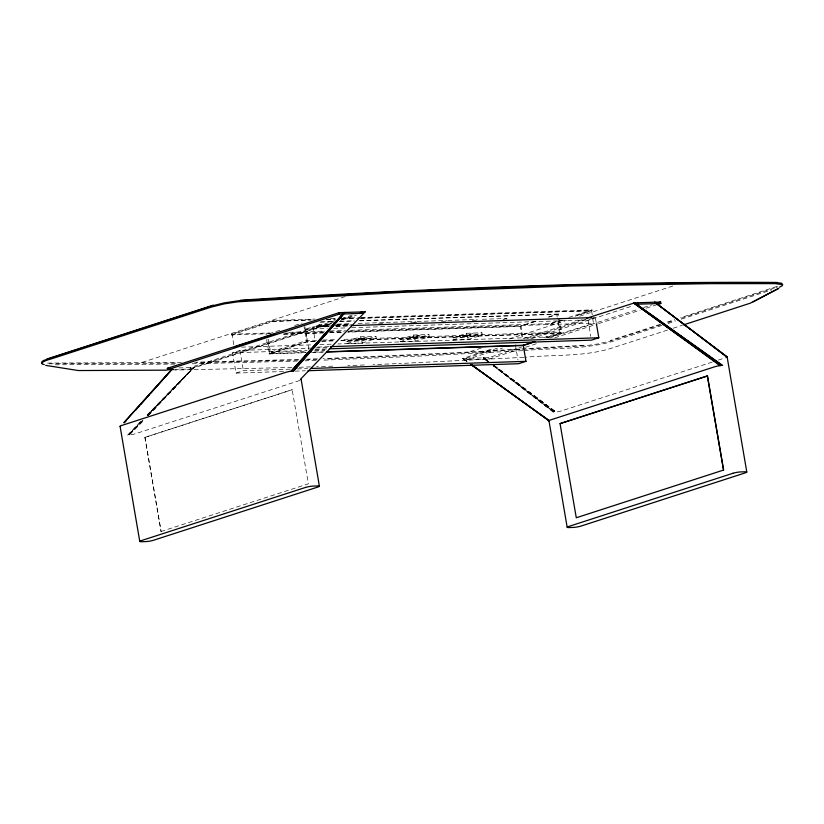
<?xml version="1.0" encoding="UTF-8"?>
<svg xmlns="http://www.w3.org/2000/svg" width="824" height="824" viewBox="0 0 824 824"><rect width="100%" height="100%" fill="white"/><g stroke="black" fill="none" stroke-linecap="round" stroke-linejoin="round"><path stroke-width="0.62" stroke-dasharray="4.12 3.09" d="M233.82 344.751L232.121 334.843L232.893 334.41M360.943 318.177L591.55 310.7L575.306 316.138M592.817 318.136L593.342 323.358L550.154 336.913L337.819 343.969M462.717 358.492L466.848 361.468L462.717 358.492L493.895 348.264M129.419 434.938L144.138 420.044M148.526 415.409L194.124 367.277L334.019 322.071M147.949 415.492L194.124 367.277L148.032 415.471M142.964 420.188L128.75 435.01L143.016 420.178M148.299 414.637L193.836 367.349L147.475 415.543M127.576 435.082L140.904 421.373M147.115 414.977L193.609 367.411L147.599 414.946L193.434 367.442L178.149 367.957M776.878 286.464L680.655 317.714M776.177 287.411L777.856 286.814M345.081 296.64L140.43 362.931M270.066 333.658L231.606 334.925L231.482 334.214L274.042 320.433L315.056 319.073M231.606 334.925L274.165 321.144L311.338 319.918M265.812 334.853L266.626 334.585M269.077 333.802L280.067 330.239M294.734 325.49L302.068 323.111M283.559 371.511L236.025 373.087L232.564 352.827L239.928 350.447L310.576 348.109M308.856 349.5L305.395 329.25L312.76 326.86L329.456 326.304M328.426 326.685L316.88 327.066L316.632 325.635L319.578 324.677L331.124 324.296M335.306 320.588L190.272 367.556L190.519 368.987L175.213 369.492M341.404 318.61L352.373 315.056M316.88 327.066L319.825 326.108L330.084 325.768M341.321 319.702L354.711 315.365M190.519 368.987L331.897 323.204M340.425 320.433L356.267 315.304M266.626 339.622L269.067 353.918L307.373 341.517L315.077 341.26M236.025 373.087L243.389 370.707L290.923 369.131M346.667 341.352L360.737 336.8L375.929 336.295L376.3 338.437L362.22 343L347.028 343.505L346.667 341.352L361.849 340.858L375.929 336.295M356.483 339.437L360.51 338.489M356.504 339.56L360.531 338.613M363.044 338.056L367.236 337.109M347.028 343.505L361.108 338.942L376.3 338.437M360.727 339.292L364.744 338.355M360.747 339.416L364.764 338.468M399.65 339.601L413.72 335.038L428.913 334.544L429.283 336.686L415.203 341.239L400.011 341.744L399.65 339.601L414.843 339.097L428.913 334.544M409.487 337.799L413.514 336.862L412.257 336.779M410.723 337.758L413.493 336.738M416.007 336.182L420.23 335.347M416.027 336.295L418.788 335.275M400.011 341.744L414.091 337.191L429.283 336.686M413.73 337.655L417.747 336.717L416.491 336.635M414.966 337.613L417.727 336.594M299.72 380.513L135.404 433.733A5.614 0.793 -9.7 0 1 130.11 434.856M503.845 319.434L506.791 318.476L506.914 319.197L503.073 319.321M144.87 437.389L292.304 389.68L144.87 437.389L161.092 531.521L145.003 437.389M452.634 337.84L466.714 333.287L481.896 332.783L482.267 334.925L468.187 339.488L453.004 339.993L452.634 337.84L467.826 337.346L481.896 332.783M462.46 335.924L466.477 334.987M462.48 336.048L466.497 335.1M469.011 334.544C481 331.65 464.396 335.492 470.432 334.493M453.004 339.993L467.074 335.43L482.267 334.925M466.693 335.78L470.71 334.843M466.714 335.904L470.731 334.966M534.735 321.442L520.068 326.191L522.313 339.303M548.176 317.086L556.736 314.315L557.137 316.704M535.621 321.412L520.14 326.428L348.016 332.134M549.062 317.055L558.435 314.026L561.69 333.092L547.435 337.706M350.705 330.259L549.392 323.678L560.33 320.134M568.848 317.384L591.941 309.896L592.065 310.617L575.049 316.128M561.669 320.454L549.515 324.399L549.392 323.678M562.215 320.382L547.424 324.563M481.113 348.089L468.846 352.033M509.047 339.024L566.387 320.474M579.694 316.148L674.804 285.362M523.106 338.798L582.743 319.485M497.48 348.161L465.787 358.419L466.034 359.851L488.993 359.089L524.342 347.646M526.732 338.685L586.451 319.352M351.642 327.715L587.976 319.877L595.34 317.498L596.421 323.822M466.034 359.851L502.599 348.016M530.635 338.932L633.007 305.786M543.562 337.706L560.67 332.165L342.31 339.395M546.549 337.737L559.99 333.38L557.343 317.889M462.748 358.522L488.756 357.668L521.654 347.007M549.69 337.933L638.662 309.113M643.534 307.537L652.062 304.777M525.558 347.254L538.968 342.908M554.809 337.778L597.462 323.966M598.688 323.575L640.124 310.154M646.212 308.176L655.966 305.024M660.199 324.337L610.347 340.394M667.419 321.999L674.64 319.661M660.663 324.841L610.594 340.971L597.534 343.999L585.926 345.658L448.586 353.733L324.821 359.151M667.914 322.493L675.165 320.145M681.211 318.188L774.261 288.05M662.033 325.408L614.91 340.662C585.524 349.984 554.171 347.677 523.848 350.581M668.079 323.451L675.33 321.103M681.376 319.146L772.006 289.791M667.491 330.074L610.594 348.501C582.898 356.947 553.409 354.495 524.909 357.297M673.187 328.23L682.293 325.274M160.958 531.521L308.392 483.822L292.159 389.69M712.255 362.066L561.329 410.939A5.614 0.793 -9.7 0 1 556.046 412.062L493.607 365.413M718.343 360.088L725.645 357.729M272.167 321.69L310.895 319.836M483.781 357.678L487.87 360.799C481.237 355.391 481.999 357.997 488.004 361.746M583.361 345.297L455.744 352.754L322.957 358.605M522.643 350.653L420.704 356.071L322.751 360.191M523.786 357.358L398.703 363.569M396.138 363.683L373.128 364.63M364.249 364.981L347.831 365.599M317.394 358.801L307.414 359.151M305.91 359.82L317.013 359.439M316.066 360.428L304.973 360.819M332.783 366.144L316.581 366.701M330.445 318.569L335.564 318.394M343.258 318.136L359.923 317.59M361.211 317.549L591.941 309.896M326.294 319.321L335.275 319.032M341.692 318.816L355.813 318.342M326.716 319.403L335.687 319.104M342.104 318.898L358.759 318.342M360.047 318.301L592.065 310.617M320.804 321.896L333.648 321.473M340.075 321.257L354.207 320.793M359.336 320.618L558.435 314.026M319.99 322.163L334.122 321.7M339.251 321.525L354.67 321.01M359.81 320.845L557.611 314.294L558.023 316.673M337.531 324.089L351.642 323.616M358.049 323.41L384.973 322.514M386.26 322.472L415.749 321.494M417.037 321.453L446.526 320.474M447.813 320.433L477.302 319.454M482.431 319.279L506.791 318.476M331.248 325.017L319.702 325.398L316.756 326.345L329.579 325.923M336.377 324.841L351.766 324.337M378.69 323.441L385.096 323.224M410.743 322.38L415.873 322.205M441.52 321.36L446.649 321.185M472.296 320.34L477.426 320.165M316.632 325.635L330.743 325.171M337.15 324.955L349.973 324.532M414.091 322.411L416.656 322.318M335.214 325.604L350.602 325.089M335.996 325.717L350.097 325.243M335.883 326.098L348.727 325.665M592.775 317.58L595.34 317.498M336.12 326.428L348.933 326.005M305.395 329.25L327.231 328.519M333.658 328.312L346.502 327.88M231.482 334.214L269.942 332.937M289.173 332.299L325.068 331.114M330.187 330.939L345.575 330.434M284.785 333.164L324.563 331.845M329.034 331.701L344.411 331.186M348.531 331.145L593.671 323.09M283.332 334.039L323.142 332.721M329.569 332.505L342.413 332.082M347.553 331.907L520.953 326.16L523.199 339.272M283.796 334.256L323.616 332.937M330.033 332.721L342.877 332.299M316.622 340.25L306.343 340.59L269.685 352.466L305.653 351.271M323.039 340.034L337.171 339.57M321.494 341.054L334.338 340.621M340.765 340.415L561.69 333.092M315.541 341.486L306.549 341.785L304.108 327.478M321.968 341.27L334.812 340.848M341.229 340.631L560.876 333.359L558.229 317.868M241.576 347.151L313.439 344.772M319.856 344.566L331.403 344.174M317.508 347.079L329.064 346.688M315.716 347.934L328.56 347.512M315.283 349.294L328.127 348.861M232.564 352.827L307.064 350.365M314.768 350.107L325.047 349.767M314.644 350.973L324.913 350.633M305.858 352.466L269.891 353.651L267.44 339.354M313.563 352.209L323.832 351.869M269.067 353.918L306.322 352.682M311.462 352.517L324.306 352.085M297.34 368.915L307.62 368.575M295.116 371.13L305.395 370.79M298.587 359.449L196.555 362.127M298.175 360.088L194.691 362.787M297.237 361.077L191.075 363.817M299.256 367.257L310.38 366.907M291.871 367.483L174.678 370.058M181.476 362.395L46.247 363.096M175.842 363.116L46.978 363.796M174.76 364.095L54.817 364.805M233.048 334.977L232.162 334.884M462.944 358.368L467.105 361.386M493.957 365.341L556.046 412.062M488.55 361.582L483.482 357.75L488.57 361.643M493.998 365.465L555.345 412.154M493.463 365.578L554.686 412.216L493.658 365.537M493.37 365.588L554.068 412.268L493.216 365.619M483.08 357.843L488.148 361.726M493.04 365.629L553.501 412.299M591.55 310.7L592.611 316.9M587.976 319.877L590.787 336.336M515.361 344.731L517.966 359.923M488.756 357.668L488.993 359.089M467.826 337.346L468.187 339.488M466.714 333.287L467.074 335.43M414.843 339.097L415.203 341.239M413.72 335.038L414.091 337.191M361.849 340.858L362.22 343M360.737 336.8L361.108 338.942M319.578 324.677L319.825 326.108M312.76 326.86L315.139 340.786M304.787 326.263L307.434 341.754L270.777 353.63L268.325 339.323M274.042 320.433L274.165 321.144M239.928 350.447L243.389 370.707M141.368 421.352L128.132 435.051L141.409 421.342M466.93 361.417L462.8 358.44L466.961 361.458M488.354 361.695L483.255 357.812L488.313 361.695"/><path stroke-width="1.24" d="M779.432 287.205L782.203 285.763L782.728 284.692L775.199 283.621L709.721 283.652L571.712 285.979L403.461 292.335L238.074 301.79L224.221 303.871L211.315 307.084L49.739 359.398C47.493 359.748 37.039 363.652 44.239 364.568M782.46 284.414L781.657 283.229L776.857 282.704L709.557 282.694L545.447 285.784L389.319 292.057L237.909 300.842L224.056 302.923L211.15 306.137L49.574 358.44C47.524 359.728 41.087 360.098 41.602 363.034M300.338 379.442L365.217 311.812L339.158 312.667L167.313 368.318L167.56 369.749L173.936 369.533M726.881 356.741L654.761 302.284L726.881 356.741A5.614 0.793 -9.7 0 1 726.49 357.42M293.704 370.944L344.947 312.471L344.133 312.646M344.834 312.481L293.148 370.975L344.659 312.523L292.53 371.027L343.577 313.532L291.171 371.181A5.614 0.793 -9.7 0 0 285.877 372.304L121.561 425.514A5.614 0.793 -9.7 0 0 120.335 426.502L120.592 426.554M124.352 422.753L126.062 420.837M135.466 410.29L138.875 406.459M140.595 404.533L149.134 394.954M150.844 393.027L172.216 369.049L123.744 422.733M291.861 371.088L343.278 313.604L291.171 371.181M124.826 421.837L172.226 369.028M753.105 301.872L778.783 288.338L750.211 303.211L683.426 324.913M365.114 311.884L363.817 312.389M46.793 359.068L213.323 305.148M235.005 346.801L234.366 347.316M236.2 346.42L273.094 334.472M167.56 369.749L339.406 314.088L362.364 313.336L362.117 311.905L359.686 312.687M586.4 318.301L634.48 302.882L660.601 302.017L660.838 303.438L657.181 304.623M523.333 345.256L534.333 341.692M535.209 341.661L523.394 345.493L326.871 352.002M658.16 302.799L660.601 302.017M523.384 346.142L525.98 361.334L518.615 363.724L307.96 370.707M596.421 323.822L598.811 337.758L591.447 340.137L329.415 348.82M560.052 423.629L707.486 375.929L723.575 470.061L576.285 517.76L560.052 423.629L707.486 375.929M274.289 334.081L275.556 333.751M471.132 364.466L549.217 420.961A5.614 0.793 -9.7 0 1 550.442 419.972L714.758 366.762A5.614 0.793 -9.7 0 1 720.052 365.64L720.743 365.557L634.068 302.974L722.02 365.434L634.48 302.882M240.32 300.245C419.097 288.791 598.245 281.314 777.423 282.447M660.838 303.438L637.879 304.2L637.642 302.769M351.292 325.583L591.488 317.621M330.352 346.647L598.811 337.758M326.407 351.786L524.208 345.225M167.313 368.318L169.868 368.235M311.472 368.441L525.98 361.334M723.575 470.061L707.342 375.929M166.551 370.161L78.28 370.543L45.711 365.382M634.593 302.872L722.586 365.413M720.743 365.557L633.78 303.047L720.052 365.64M548.784 420.312L470.998 364.476L549.474 421.023M654.864 302.212L726.274 356.648M727.118 356.905L746.801 472.039M548.969 420.796L567.18 527.298M339.158 312.667L339.406 314.088M301.193 379.699L319.393 486.201M120.088 426.338L139.771 541.461M300.945 379.524A5.614 0.793 -9.7 0 1 301.172 379.802M305.56 487.427L141.244 540.647A5.614 0.793 -9.7 0 0 141.543 541.729L145.776 541.584A5.614 0.793 -9.7 0 0 153.604 540.235L317.92 487.015A5.614 0.793 -9.7 0 0 317.621 485.933L313.388 486.078A5.614 0.793 -9.7 0 0 305.56 487.427M732.969 473.264L568.653 526.485A5.614 0.793 -9.7 0 0 568.941 527.566L573.185 527.422A5.614 0.793 -9.7 0 0 581.013 526.072L745.329 472.852A5.614 0.793 -9.7 0 0 745.03 471.771L740.797 471.915A5.614 0.793 -9.7 0 0 732.969 473.264"/></g></svg>
